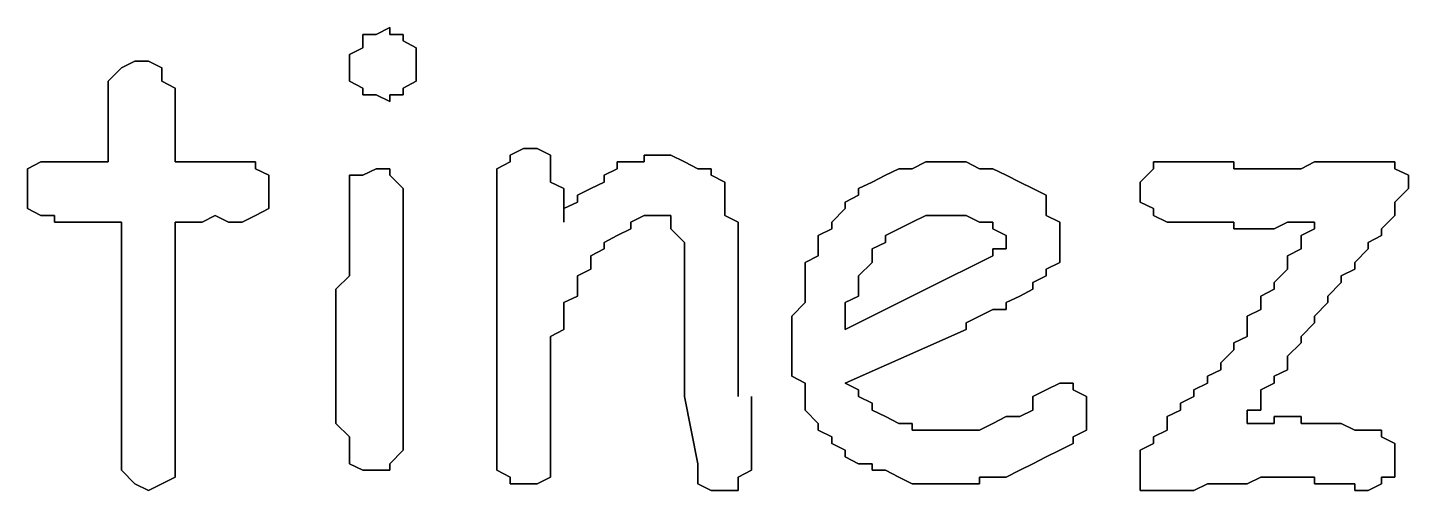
# Model space of a CAD drawing. Header units: metres. Extents: x 2.9 to 42.8, y 1.7 to 28.7.
# Drawn here: x 39.4476 to 39.811, y 11.2554 to 11.3771 of the extents above; entities that cross this region are included whole.
import ezdxf

# ---------------------------------------------------------------- set-up
doc = ezdxf.new("R2010")
doc.units = ezdxf.units.M
doc.layers.add('VERDE', color=3, linetype='Continuous')

msp = doc.modelspace()

# ---------------------------------------------------------------- linework, layer by layer
at = {"layer": 'VERDE', "lineweight": -3}
for points in [[(39.5393, 11.3753), (39.5358, 11.3753), (39.5393, 11.3753)], [(39.5358, 11.3753), (39.5358, 11.3736), (39.5358, 11.3753)], [(39.5429, 11.3771), (39.5393, 11.3753), (39.5429, 11.3771)], [(39.5429, 11.3753), (39.5429, 11.3771), (39.5429, 11.3753)], [(39.5464, 11.3753), (39.5429, 11.3753), (39.5464, 11.3753)], [(39.5464, 11.3736), (39.5464, 11.3753), (39.5464, 11.3736)], [(39.5358, 11.3718), (39.5323, 11.37), (39.5358, 11.3718)], [(39.5358, 11.3736), (39.5358, 11.3718), (39.5358, 11.3736)], [(39.5499, 11.3718), (39.5464, 11.3736), (39.5499, 11.3718)], [(39.5499, 11.3683), (39.5499, 11.3718), (39.5499, 11.3683)], [(39.4758, 11.3683), (39.4723, 11.3665), (39.4758, 11.3683)], [(39.4794, 11.3683), (39.4758, 11.3683), (39.4794, 11.3683)], [(39.4829, 11.3665), (39.4794, 11.3683), (39.4829, 11.3665)], [(39.5323, 11.37), (39.5323, 11.3665), (39.5323, 11.37)], [(39.5499, 11.3665), (39.5499, 11.3683), (39.5499, 11.3665)], [(39.4723, 11.3665), (39.4688, 11.363), (39.4723, 11.3665)], [(39.4829, 11.363), (39.4829, 11.3665), (39.4829, 11.363)], [(39.5323, 11.3665), (39.5323, 11.363), (39.5323, 11.3665)], [(39.5499, 11.3647), (39.5499, 11.3665), (39.5499, 11.3647)], [(39.5499, 11.363), (39.5499, 11.3647), (39.5499, 11.363)], [(39.4688, 11.363), (39.4688, 11.3612), (39.4688, 11.363)], [(39.4688, 11.3612), (39.4688, 11.3594), (39.4688, 11.3612)], [(39.4864, 11.3612), (39.4829, 11.363), (39.4864, 11.3612)], [(39.4864, 11.3577), (39.4864, 11.3612), (39.4864, 11.3577)], [(39.5323, 11.363), (39.5358, 11.3612), (39.5323, 11.363)], [(39.5358, 11.3612), (39.5358, 11.3594), (39.5358, 11.3612)], [(39.5464, 11.3612), (39.5499, 11.363), (39.5464, 11.3612)], [(39.5464, 11.3594), (39.5464, 11.3612), (39.5464, 11.3594)], [(39.4688, 11.3594), (39.4688, 11.3577), (39.4688, 11.3594)], [(39.4688, 11.3577), (39.4688, 11.3559), (39.4688, 11.3577)], [(39.4864, 11.3542), (39.4864, 11.3577), (39.4864, 11.3542)], [(39.5358, 11.3594), (39.5393, 11.3594), (39.5358, 11.3594)], [(39.5393, 11.3594), (39.5429, 11.3577), (39.5393, 11.3594)], [(39.5429, 11.3577), (39.5429, 11.3594), (39.5429, 11.3577)], [(39.5429, 11.3594), (39.5464, 11.3594), (39.5429, 11.3594)], [(39.4688, 11.3559), (39.4688, 11.3524), (39.4688, 11.3559)], [(39.4864, 11.3524), (39.4864, 11.3542), (39.4864, 11.3524)], [(39.4688, 11.3524), (39.4688, 11.3489), (39.4688, 11.3524)], [(39.4864, 11.3506), (39.4864, 11.3524), (39.4864, 11.3506)], [(39.4864, 11.3453), (39.4864, 11.3506), (39.4864, 11.3453)], [(39.4688, 11.3489), (39.4688, 11.3453), (39.4688, 11.3489)], [(39.4511, 11.3418), (39.4476, 11.34), (39.4511, 11.3418)], [(39.4547, 11.3418), (39.4511, 11.3418), (39.4547, 11.3418)], [(39.4688, 11.3418), (39.4547, 11.3418), (39.4688, 11.3418)], [(39.4688, 11.3453), (39.4688, 11.3436), (39.4688, 11.3453)], [(39.4688, 11.3436), (39.4688, 11.3418), (39.4688, 11.3436)], [(39.4864, 11.3418), (39.4864, 11.3453), (39.4864, 11.3418)], [(39.4899, 11.3418), (39.4864, 11.3418), (39.4899, 11.3418)], [(39.4935, 11.3418), (39.4899, 11.3418), (39.4935, 11.3418)], [(39.497, 11.3418), (39.4935, 11.3418), (39.497, 11.3418)], [(39.5005, 11.3418), (39.497, 11.3418), (39.5005, 11.3418)], [(39.5041, 11.3418), (39.5005, 11.3418), (39.5041, 11.3418)], [(39.5076, 11.3418), (39.5041, 11.3418), (39.5076, 11.3418)], [(39.5076, 11.34), (39.5076, 11.3418), (39.5076, 11.34)], [(39.5746, 11.3418), (39.5711, 11.34), (39.5746, 11.3418)], [(39.5781, 11.3453), (39.5746, 11.3436), (39.5781, 11.3453)], [(39.5746, 11.3436), (39.5746, 11.3418), (39.5746, 11.3436)], [(39.5817, 11.3453), (39.5781, 11.3453), (39.5817, 11.3453)], [(39.5852, 11.3436), (39.5817, 11.3453), (39.5852, 11.3436)], [(39.5852, 11.3418), (39.5852, 11.3436), (39.5852, 11.3418)], [(39.5852, 11.34), (39.5852, 11.3418), (39.5852, 11.34)], [(39.6064, 11.3418), (39.6028, 11.3418), (39.6064, 11.3418)], [(39.6028, 11.3418), (39.6028, 11.34), (39.6028, 11.3418)], [(39.6099, 11.3418), (39.6064, 11.3418), (39.6099, 11.3418)], [(39.6134, 11.3436), (39.6099, 11.3436), (39.6134, 11.3436)], [(39.6099, 11.3436), (39.6099, 11.3418), (39.6099, 11.3436)], [(39.6169, 11.3436), (39.6134, 11.3436), (39.6169, 11.3436)], [(39.6205, 11.3418), (39.6169, 11.3436), (39.6205, 11.3418)], [(39.624, 11.34), (39.6205, 11.3418), (39.624, 11.34)], [(39.684, 11.3418), (39.6804, 11.34), (39.684, 11.3418)], [(39.6875, 11.3418), (39.684, 11.3418), (39.6875, 11.3418)], [(39.691, 11.3418), (39.6875, 11.3418), (39.691, 11.3418)], [(39.6946, 11.3418), (39.691, 11.3418), (39.6946, 11.3418)], [(39.6981, 11.34), (39.6946, 11.3418), (39.6981, 11.34)], [(39.7475, 11.3418), (39.7439, 11.3418), (39.7475, 11.3418)], [(39.7439, 11.3418), (39.7439, 11.34), (39.7439, 11.3418)], [(39.751, 11.3418), (39.7475, 11.3418), (39.751, 11.3418)], [(39.7545, 11.3418), (39.751, 11.3418), (39.7545, 11.3418)], [(39.7581, 11.3418), (39.7545, 11.3418), (39.7581, 11.3418)], [(39.7616, 11.3418), (39.7581, 11.3418), (39.7616, 11.3418)], [(39.7651, 11.3418), (39.7616, 11.3418), (39.7651, 11.3418)], [(39.7651, 11.34), (39.7651, 11.3418), (39.7651, 11.34)], [(39.7863, 11.3418), (39.7828, 11.34), (39.7863, 11.3418)], [(39.7898, 11.3418), (39.7863, 11.3418), (39.7898, 11.3418)], [(39.7933, 11.3418), (39.7898, 11.3418), (39.7933, 11.3418)], [(39.7969, 11.3418), (39.7933, 11.3418), (39.7969, 11.3418)], [(39.8004, 11.3418), (39.7969, 11.3418), (39.8004, 11.3418)], [(39.8039, 11.3418), (39.8004, 11.3418), (39.8039, 11.3418)], [(39.8074, 11.3418), (39.8039, 11.3418), (39.8074, 11.3418)], [(39.8074, 11.34), (39.8074, 11.3418), (39.8074, 11.34)], [(39.4476, 11.34), (39.4476, 11.3365), (39.4476, 11.34)], [(39.5111, 11.3383), (39.5076, 11.34), (39.5111, 11.3383)], [(39.5111, 11.3365), (39.5111, 11.3383), (39.5111, 11.3365)], [(39.5358, 11.3383), (39.5323, 11.3383), (39.5358, 11.3383)], [(39.5323, 11.3383), (39.5323, 11.3365), (39.5323, 11.3383)], [(39.5393, 11.34), (39.5358, 11.3383), (39.5393, 11.34)], [(39.5429, 11.34), (39.5393, 11.34), (39.5429, 11.34)], [(39.5429, 11.3383), (39.5429, 11.34), (39.5429, 11.3383)], [(39.5464, 11.3348), (39.5429, 11.3383), (39.5464, 11.3348)], [(39.5711, 11.34), (39.5711, 11.3383), (39.5711, 11.34)], [(39.5711, 11.3383), (39.5711, 11.3365), (39.5711, 11.3383)], [(39.5852, 11.3365), (39.5852, 11.34), (39.5852, 11.3365)], [(39.6028, 11.34), (39.5993, 11.3383), (39.6028, 11.34)], [(39.5993, 11.3383), (39.5993, 11.3365), (39.5993, 11.3383)], [(39.6275, 11.34), (39.624, 11.34), (39.6275, 11.34)], [(39.6275, 11.3383), (39.6275, 11.34), (39.6275, 11.3383)], [(39.6311, 11.3365), (39.6275, 11.3383), (39.6311, 11.3365)], [(39.6734, 11.3383), (39.6699, 11.3365), (39.6734, 11.3383)], [(39.6769, 11.34), (39.6734, 11.3383), (39.6769, 11.34)], [(39.6804, 11.34), (39.6769, 11.34), (39.6804, 11.34)], [(39.7016, 11.34), (39.6981, 11.34), (39.7016, 11.34)], [(39.7051, 11.3383), (39.7016, 11.34), (39.7051, 11.3383)], [(39.7087, 11.3365), (39.7051, 11.3383), (39.7087, 11.3365)], [(39.7439, 11.34), (39.7404, 11.3365), (39.7439, 11.34)], [(39.7686, 11.34), (39.7651, 11.34), (39.7686, 11.34)], [(39.7722, 11.34), (39.7686, 11.34), (39.7722, 11.34)], [(39.7757, 11.34), (39.7722, 11.34), (39.7757, 11.34)], [(39.7792, 11.34), (39.7757, 11.34), (39.7792, 11.34)], [(39.7828, 11.34), (39.7792, 11.34), (39.7828, 11.34)], [(39.811, 11.3383), (39.8074, 11.34), (39.811, 11.3383)], [(39.811, 11.3365), (39.811, 11.3383), (39.811, 11.3365)], [(39.4476, 11.3365), (39.4476, 11.3348), (39.4476, 11.3365)], [(39.4476, 11.3348), (39.4476, 11.333), (39.4476, 11.3348)], [(39.5111, 11.3348), (39.5111, 11.3365), (39.5111, 11.3348)], [(39.5111, 11.3312), (39.5111, 11.3348), (39.5111, 11.3312)], [(39.5323, 11.3365), (39.5323, 11.3348), (39.5323, 11.3365)], [(39.5323, 11.3348), (39.5323, 11.3312), (39.5323, 11.3348)], [(39.5464, 11.333), (39.5464, 11.3348), (39.5464, 11.333)], [(39.5711, 11.3365), (39.5711, 11.333), (39.5711, 11.3365)], [(39.5887, 11.3348), (39.5852, 11.3365), (39.5887, 11.3348)], [(39.5887, 11.3259), (39.5887, 11.3348), (39.5887, 11.3259)], [(39.5958, 11.3348), (39.5923, 11.333), (39.5958, 11.3348)], [(39.5993, 11.3365), (39.5958, 11.3348), (39.5993, 11.3365)], [(39.6311, 11.333), (39.6311, 11.3365), (39.6311, 11.333)], [(39.6699, 11.3365), (39.6663, 11.3348), (39.6699, 11.3365)], [(39.6663, 11.3348), (39.6663, 11.333), (39.6663, 11.3348)], [(39.7122, 11.3348), (39.7087, 11.3365), (39.7122, 11.3348)], [(39.7157, 11.333), (39.7122, 11.3348), (39.7157, 11.333)], [(39.7404, 11.3365), (39.7404, 11.3348), (39.7404, 11.3365)], [(39.7404, 11.3348), (39.7404, 11.333), (39.7404, 11.3348)], [(39.8074, 11.3312), (39.811, 11.3348), (39.8074, 11.3312)], [(39.811, 11.3348), (39.811, 11.3365), (39.811, 11.3348)], [(39.4476, 11.333), (39.4476, 11.3312), (39.4476, 11.333)], [(39.4476, 11.3312), (39.4476, 11.3295), (39.4476, 11.3312)], [(39.5111, 11.3295), (39.5111, 11.3312), (39.5111, 11.3295)], [(39.5323, 11.3312), (39.5323, 11.3277), (39.5323, 11.3312)], [(39.5464, 11.3312), (39.5464, 11.333), (39.5464, 11.3312)], [(39.5464, 11.3295), (39.5464, 11.3312), (39.5464, 11.3295)], [(39.5711, 11.333), (39.5711, 11.3295), (39.5711, 11.333)], [(39.5923, 11.3312), (39.5887, 11.3295), (39.5923, 11.3312)], [(39.5923, 11.333), (39.5923, 11.3312), (39.5923, 11.333)], [(39.6311, 11.3312), (39.6311, 11.333), (39.6311, 11.3312)], [(39.6311, 11.3277), (39.6311, 11.3312), (39.6311, 11.3277)], [(39.6663, 11.333), (39.6628, 11.3312), (39.6663, 11.333)], [(39.6628, 11.3312), (39.6628, 11.3295), (39.6628, 11.3312)], [(39.7157, 11.3295), (39.7157, 11.333), (39.7157, 11.3295)], [(39.7404, 11.333), (39.7404, 11.3312), (39.7404, 11.333)], [(39.7404, 11.3312), (39.7439, 11.3295), (39.7404, 11.3312)], [(39.8074, 11.3295), (39.8074, 11.3312), (39.8074, 11.3295)], [(39.4476, 11.3295), (39.4511, 11.3277), (39.4476, 11.3295)], [(39.4511, 11.3277), (39.4547, 11.3277), (39.4511, 11.3277)], [(39.4547, 11.3277), (39.4547, 11.3259), (39.4547, 11.3277)], [(39.4935, 11.3259), (39.497, 11.3277), (39.4935, 11.3259)], [(39.497, 11.3277), (39.5005, 11.3259), (39.497, 11.3277)], [(39.5041, 11.3259), (39.5076, 11.3277), (39.5041, 11.3259)], [(39.5076, 11.3277), (39.5111, 11.3295), (39.5076, 11.3277)], [(39.5323, 11.3277), (39.5323, 11.3259), (39.5323, 11.3277)], [(39.5464, 11.3277), (39.5464, 11.3295), (39.5464, 11.3277)], [(39.5464, 11.3242), (39.5464, 11.3277), (39.5464, 11.3242)], [(39.5711, 11.3295), (39.5711, 11.3277), (39.5711, 11.3295)], [(39.5711, 11.3277), (39.5711, 11.3242), (39.5711, 11.3277)], [(39.5887, 11.3295), (39.5887, 11.3259), (39.5887, 11.3295)], [(39.6064, 11.3259), (39.6099, 11.3277), (39.6064, 11.3259)], [(39.6099, 11.3277), (39.6134, 11.3277), (39.6099, 11.3277)], [(39.6134, 11.3277), (39.6169, 11.3277), (39.6134, 11.3277)], [(39.6169, 11.3277), (39.6169, 11.3259), (39.6169, 11.3277)], [(39.6346, 11.3259), (39.6311, 11.3277), (39.6346, 11.3259)], [(39.6628, 11.3295), (39.6593, 11.3259), (39.6628, 11.3295)], [(39.6804, 11.3259), (39.684, 11.3277), (39.6804, 11.3259)], [(39.684, 11.3277), (39.6875, 11.3277), (39.684, 11.3277)], [(39.6875, 11.3277), (39.691, 11.3277), (39.6875, 11.3277)], [(39.691, 11.3277), (39.6946, 11.3277), (39.691, 11.3277)], [(39.6946, 11.3277), (39.6981, 11.3259), (39.6946, 11.3277)], [(39.7157, 11.3277), (39.7157, 11.3295), (39.7157, 11.3277)], [(39.7193, 11.3259), (39.7157, 11.3277), (39.7193, 11.3259)], [(39.7439, 11.3295), (39.7439, 11.3277), (39.7439, 11.3295)], [(39.7439, 11.3277), (39.7475, 11.3259), (39.7439, 11.3277)], [(39.8039, 11.3242), (39.8074, 11.3277), (39.8039, 11.3242)], [(39.8074, 11.3277), (39.8074, 11.3295), (39.8074, 11.3277)], [(39.4547, 11.3259), (39.4582, 11.3259), (39.4547, 11.3259)], [(39.4582, 11.3259), (39.4617, 11.3259), (39.4582, 11.3259)], [(39.4617, 11.3259), (39.4653, 11.3259), (39.4617, 11.3259)], [(39.4653, 11.3259), (39.4688, 11.3259), (39.4653, 11.3259)], [(39.4688, 11.3259), (39.4723, 11.3259), (39.4688, 11.3259)], [(39.4723, 11.3259), (39.4723, 11.2801), (39.4723, 11.3259)], [(39.4864, 11.2801), (39.4864, 11.3259), (39.4864, 11.2801)], [(39.4864, 11.3259), (39.4899, 11.3259), (39.4864, 11.3259)], [(39.4899, 11.3259), (39.4935, 11.3259), (39.4899, 11.3259)], [(39.5005, 11.3259), (39.5041, 11.3259), (39.5005, 11.3259)], [(39.5323, 11.3259), (39.5323, 11.3224), (39.5323, 11.3259)], [(39.5464, 11.3224), (39.5464, 11.3242), (39.5464, 11.3224)], [(39.5711, 11.3242), (39.5711, 11.3224), (39.5711, 11.3242)], [(39.6028, 11.3224), (39.6064, 11.3242), (39.6028, 11.3224)], [(39.6064, 11.3242), (39.6064, 11.3259), (39.6064, 11.3242)], [(39.6169, 11.3259), (39.6169, 11.3242), (39.6169, 11.3259)], [(39.6169, 11.3242), (39.6205, 11.3206), (39.6169, 11.3242)], [(39.6346, 11.3242), (39.6346, 11.3259), (39.6346, 11.3242)], [(39.6346, 11.3206), (39.6346, 11.3242), (39.6346, 11.3206)], [(39.6593, 11.3242), (39.6557, 11.3224), (39.6593, 11.3242)], [(39.6593, 11.3259), (39.6593, 11.3242), (39.6593, 11.3259)], [(39.6734, 11.3224), (39.6769, 11.3242), (39.6734, 11.3224)], [(39.6769, 11.3242), (39.6804, 11.3259), (39.6769, 11.3242)], [(39.6981, 11.3259), (39.7016, 11.3259), (39.6981, 11.3259)], [(39.7016, 11.3259), (39.7016, 11.3242), (39.7016, 11.3259)], [(39.7016, 11.3242), (39.7051, 11.3224), (39.7016, 11.3242)], [(39.7193, 11.3224), (39.7193, 11.3259), (39.7193, 11.3224)], [(39.7475, 11.3259), (39.751, 11.3259), (39.7475, 11.3259)], [(39.751, 11.3259), (39.7545, 11.3259), (39.751, 11.3259)], [(39.7545, 11.3259), (39.7581, 11.3259), (39.7545, 11.3259)], [(39.7581, 11.3259), (39.7616, 11.3259), (39.7581, 11.3259)], [(39.7616, 11.3259), (39.7651, 11.3259), (39.7616, 11.3259)], [(39.7651, 11.3259), (39.7651, 11.3242), (39.7651, 11.3259)], [(39.7651, 11.3242), (39.7686, 11.3242), (39.7651, 11.3242)], [(39.7686, 11.3242), (39.7722, 11.3242), (39.7686, 11.3242)], [(39.7722, 11.3242), (39.7757, 11.3242), (39.7722, 11.3242)], [(39.7757, 11.3242), (39.7792, 11.3259), (39.7757, 11.3242)], [(39.7792, 11.3259), (39.7828, 11.3259), (39.7792, 11.3259)], [(39.7828, 11.3259), (39.7863, 11.3259), (39.7828, 11.3259)], [(39.7863, 11.3242), (39.7828, 11.3224), (39.7863, 11.3242)], [(39.7863, 11.3259), (39.7863, 11.3242), (39.7863, 11.3259)], [(39.8039, 11.3224), (39.8039, 11.3242), (39.8039, 11.3224)], [(39.5323, 11.3224), (39.5323, 11.3206), (39.5323, 11.3224)], [(39.5323, 11.3206), (39.5323, 11.3171), (39.5323, 11.3206)], [(39.5464, 11.3189), (39.5464, 11.3224), (39.5464, 11.3189)], [(39.5711, 11.3224), (39.5711, 11.3206), (39.5711, 11.3224)], [(39.5711, 11.3206), (39.5711, 11.3189), (39.5711, 11.3206)], [(39.5993, 11.3206), (39.6028, 11.3224), (39.5993, 11.3206)], [(39.5993, 11.3189), (39.5993, 11.3206), (39.5993, 11.3189)], [(39.6205, 11.3206), (39.6205, 11.3189), (39.6205, 11.3206)], [(39.6346, 11.3171), (39.6346, 11.3206), (39.6346, 11.3171)], [(39.6557, 11.3224), (39.6557, 11.3189), (39.6557, 11.3224)], [(39.6699, 11.3189), (39.6734, 11.3206), (39.6699, 11.3189)], [(39.6734, 11.3206), (39.6734, 11.3224), (39.6734, 11.3206)], [(39.7051, 11.3224), (39.7051, 11.3206), (39.7051, 11.3224)], [(39.7051, 11.3206), (39.7051, 11.3189), (39.7051, 11.3206)], [(39.7193, 11.3206), (39.7193, 11.3224), (39.7193, 11.3206)], [(39.7193, 11.3189), (39.7193, 11.3206), (39.7193, 11.3189)], [(39.7828, 11.3224), (39.7828, 11.3189), (39.7828, 11.3224)], [(39.8004, 11.3206), (39.8039, 11.3224), (39.8004, 11.3206)], [(39.8004, 11.3189), (39.8004, 11.3206), (39.8004, 11.3189)], [(39.5323, 11.3171), (39.5323, 11.3136), (39.5323, 11.3171)], [(39.5464, 11.3153), (39.5464, 11.3189), (39.5464, 11.3153)], [(39.5711, 11.3189), (39.5711, 11.3153), (39.5711, 11.3189)], [(39.5958, 11.3171), (39.5993, 11.3189), (39.5958, 11.3171)], [(39.5958, 11.3153), (39.5958, 11.3171), (39.5958, 11.3153)], [(39.6205, 11.3189), (39.6205, 11.3153), (39.6205, 11.3189)], [(39.6346, 11.3153), (39.6346, 11.3171), (39.6346, 11.3153)], [(39.6557, 11.3171), (39.6522, 11.3153), (39.6557, 11.3171)], [(39.6557, 11.3189), (39.6557, 11.3171), (39.6557, 11.3189)], [(39.6699, 11.3171), (39.6699, 11.3189), (39.6699, 11.3171)], [(39.6699, 11.3153), (39.6699, 11.3171), (39.6699, 11.3153)], [(39.7016, 11.3171), (39.6981, 11.3153), (39.7016, 11.3171)], [(39.7051, 11.3189), (39.7016, 11.3189), (39.7051, 11.3189)], [(39.7016, 11.3189), (39.7016, 11.3171), (39.7016, 11.3189)], [(39.7193, 11.3153), (39.7193, 11.3189), (39.7193, 11.3153)], [(39.7828, 11.3189), (39.7792, 11.3171), (39.7828, 11.3189)], [(39.7792, 11.3171), (39.7792, 11.3136), (39.7792, 11.3171)], [(39.7969, 11.3153), (39.8004, 11.3189), (39.7969, 11.3153)], [(39.5323, 11.3136), (39.5323, 11.3118), (39.5323, 11.3136)], [(39.5464, 11.3136), (39.5464, 11.3153), (39.5464, 11.3136)], [(39.5464, 11.3101), (39.5464, 11.3136), (39.5464, 11.3101)], [(39.5711, 11.3153), (39.5711, 11.3136), (39.5711, 11.3153)], [(39.5711, 11.3136), (39.5711, 11.3101), (39.5711, 11.3136)], [(39.5923, 11.3118), (39.5958, 11.3136), (39.5923, 11.3118)], [(39.5958, 11.3136), (39.5958, 11.3153), (39.5958, 11.3136)], [(39.6205, 11.3153), (39.6205, 11.3118), (39.6205, 11.3153)], [(39.6346, 11.3118), (39.6346, 11.3153), (39.6346, 11.3118)], [(39.6522, 11.3153), (39.6522, 11.3118), (39.6522, 11.3153)], [(39.6663, 11.3118), (39.6699, 11.3153), (39.6663, 11.3118)], [(39.6946, 11.3136), (39.691, 11.3118), (39.6946, 11.3136)], [(39.6981, 11.3153), (39.6946, 11.3136), (39.6981, 11.3153)], [(39.7157, 11.3136), (39.7193, 11.3153), (39.7157, 11.3136)], [(39.7157, 11.3118), (39.7157, 11.3136), (39.7157, 11.3118)], [(39.7792, 11.3136), (39.7757, 11.3101), (39.7792, 11.3136)], [(39.7933, 11.3118), (39.7969, 11.3136), (39.7933, 11.3118)], [(39.7969, 11.3136), (39.7969, 11.3153), (39.7969, 11.3136)], [(39.5323, 11.3118), (39.5287, 11.3083), (39.5323, 11.3118)], [(39.5464, 11.3083), (39.5464, 11.3101), (39.5464, 11.3083)], [(39.5711, 11.3101), (39.5711, 11.3083), (39.5711, 11.3101)], [(39.5923, 11.3083), (39.5923, 11.3118), (39.5923, 11.3083)], [(39.6205, 11.3118), (39.6205, 11.3101), (39.6205, 11.3118)], [(39.6205, 11.3101), (39.6205, 11.3065), (39.6205, 11.3101)], [(39.6346, 11.303), (39.6346, 11.3118), (39.6346, 11.303)], [(39.6522, 11.3118), (39.6522, 11.3101), (39.6522, 11.3118)], [(39.6522, 11.3101), (39.6522, 11.3065), (39.6522, 11.3101)], [(39.6875, 11.3101), (39.6628, 11.2977), (39.6875, 11.3101)], [(39.6663, 11.3101), (39.6663, 11.3118), (39.6663, 11.3101)], [(39.6663, 11.3065), (39.6663, 11.3101), (39.6663, 11.3065)], [(39.691, 11.3118), (39.6875, 11.3101), (39.691, 11.3118)], [(39.7122, 11.3101), (39.7157, 11.3118), (39.7122, 11.3101)], [(39.7122, 11.3083), (39.7122, 11.3101), (39.7122, 11.3083)], [(39.7757, 11.3101), (39.7757, 11.3083), (39.7757, 11.3101)], [(39.7898, 11.3065), (39.7933, 11.3101), (39.7898, 11.3065)], [(39.7933, 11.3101), (39.7933, 11.3118), (39.7933, 11.3101)], [(39.5287, 11.3083), (39.5287, 11.3065), (39.5287, 11.3083)], [(39.5287, 11.3065), (39.5287, 11.303), (39.5287, 11.3065)], [(39.5464, 11.3048), (39.5464, 11.3083), (39.5464, 11.3048)], [(39.5711, 11.3083), (39.5711, 11.3048), (39.5711, 11.3083)], [(39.5887, 11.3048), (39.5923, 11.3065), (39.5887, 11.3048)], [(39.5923, 11.3065), (39.5923, 11.3083), (39.5923, 11.3065)], [(39.6205, 11.3065), (39.6205, 11.303), (39.6205, 11.3065)], [(39.6522, 11.3065), (39.6522, 11.3048), (39.6522, 11.3065)], [(39.6628, 11.3048), (39.6663, 11.3065), (39.6628, 11.3048)], [(39.7051, 11.3048), (39.7087, 11.3065), (39.7051, 11.3048)], [(39.7087, 11.3065), (39.7122, 11.3083), (39.7087, 11.3065)], [(39.7757, 11.3083), (39.7722, 11.3065), (39.7757, 11.3083)], [(39.7722, 11.3065), (39.7722, 11.303), (39.7722, 11.3065)], [(39.7898, 11.3048), (39.7898, 11.3065), (39.7898, 11.3048)], [(39.5287, 11.303), (39.5287, 11.3012), (39.5287, 11.303)], [(39.5464, 11.303), (39.5464, 11.3048), (39.5464, 11.303)], [(39.5464, 11.2995), (39.5464, 11.303), (39.5464, 11.2995)], [(39.5711, 11.3048), (39.5711, 11.3012), (39.5711, 11.3048)], [(39.5887, 11.3012), (39.5887, 11.3048), (39.5887, 11.3012)], [(39.6205, 11.303), (39.6205, 11.3012), (39.6205, 11.303)], [(39.6346, 11.2959), (39.6346, 11.303), (39.6346, 11.2959)], [(39.6522, 11.3048), (39.6487, 11.3012), (39.6522, 11.3048)], [(39.6628, 11.3012), (39.6628, 11.3048), (39.6628, 11.3012)], [(39.6981, 11.3012), (39.7016, 11.303), (39.6981, 11.3012)], [(39.7016, 11.303), (39.7051, 11.303), (39.7016, 11.303)], [(39.7051, 11.303), (39.7051, 11.3048), (39.7051, 11.303)], [(39.7722, 11.303), (39.7686, 11.3012), (39.7722, 11.303)], [(39.7863, 11.3012), (39.7898, 11.3048), (39.7863, 11.3012)], [(39.5287, 11.3012), (39.5287, 11.2977), (39.5287, 11.3012)], [(39.5464, 11.2977), (39.5464, 11.2995), (39.5464, 11.2977)], [(39.5711, 11.3012), (39.5711, 11.2977), (39.5711, 11.3012)], [(39.5887, 11.2977), (39.5887, 11.3012), (39.5887, 11.2977)], [(39.6205, 11.3012), (39.6205, 11.2977), (39.6205, 11.3012)], [(39.6487, 11.3012), (39.6487, 11.2995), (39.6487, 11.3012)], [(39.6487, 11.2995), (39.6487, 11.2959), (39.6487, 11.2995)], [(39.6628, 11.2977), (39.6628, 11.3012), (39.6628, 11.2977)], [(39.6946, 11.2995), (39.6981, 11.3012), (39.6946, 11.2995)], [(39.6946, 11.2977), (39.6946, 11.2995), (39.6946, 11.2977)], [(39.7686, 11.3012), (39.7686, 11.2977), (39.7686, 11.3012)], [(39.7828, 11.2959), (39.7863, 11.2995), (39.7828, 11.2959)], [(39.7863, 11.2995), (39.7863, 11.3012), (39.7863, 11.2995)], [(39.5287, 11.2977), (39.5287, 11.2959), (39.5287, 11.2977)], [(39.5287, 11.2959), (39.5287, 11.2942), (39.5287, 11.2959)], [(39.5464, 11.2959), (39.5464, 11.2977), (39.5464, 11.2959)], [(39.5464, 11.2942), (39.5464, 11.2959), (39.5464, 11.2942)], [(39.5711, 11.2977), (39.5711, 11.2942), (39.5711, 11.2977)], [(39.5852, 11.2959), (39.5887, 11.2977), (39.5852, 11.2959)], [(39.5852, 11.2942), (39.5852, 11.2959), (39.5852, 11.2942)], [(39.6205, 11.2977), (39.6205, 11.2959), (39.6205, 11.2977)], [(39.6205, 11.2959), (39.6205, 11.2942), (39.6205, 11.2959)], [(39.6346, 11.2942), (39.6346, 11.2959), (39.6346, 11.2942)], [(39.6487, 11.2959), (39.6487, 11.2924), (39.6487, 11.2959)], [(39.6628, 11.2836), (39.6946, 11.2977), (39.6628, 11.2836)], [(39.7686, 11.2959), (39.7651, 11.2942), (39.7686, 11.2959)], [(39.7686, 11.2977), (39.7686, 11.2959), (39.7686, 11.2977)], [(39.7828, 11.2942), (39.7828, 11.2959), (39.7828, 11.2942)], [(39.5287, 11.2942), (39.5287, 11.2907), (39.5287, 11.2942)], [(39.5464, 11.2907), (39.5464, 11.2942), (39.5464, 11.2907)], [(39.5711, 11.2942), (39.5711, 11.2907), (39.5711, 11.2942)], [(39.5852, 11.2907), (39.5852, 11.2942), (39.5852, 11.2907)], [(39.6205, 11.2942), (39.6205, 11.2907), (39.6205, 11.2942)], [(39.6346, 11.2907), (39.6346, 11.2942), (39.6346, 11.2907)], [(39.6487, 11.2924), (39.6487, 11.2907), (39.6487, 11.2924)], [(39.7651, 11.2924), (39.7616, 11.2889), (39.7651, 11.2924)], [(39.7651, 11.2942), (39.7651, 11.2924), (39.7651, 11.2942)], [(39.7792, 11.2907), (39.7828, 11.2942), (39.7792, 11.2907)], [(39.5287, 11.2907), (39.5287, 11.2889), (39.5287, 11.2907)], [(39.5287, 11.2889), (39.5287, 11.2854), (39.5287, 11.2889)], [(39.5464, 11.2889), (39.5464, 11.2907), (39.5464, 11.2889)], [(39.5464, 11.2854), (39.5464, 11.2889), (39.5464, 11.2854)], [(39.5711, 11.2907), (39.5711, 11.2889), (39.5711, 11.2907)], [(39.5711, 11.2889), (39.5711, 11.2854), (39.5711, 11.2889)], [(39.5852, 11.2889), (39.5852, 11.2907), (39.5852, 11.2889)], [(39.5852, 11.2871), (39.5852, 11.2889), (39.5852, 11.2871)], [(39.6205, 11.2907), (39.6205, 11.2889), (39.6205, 11.2907)], [(39.6205, 11.2889), (39.6205, 11.2854), (39.6205, 11.2889)], [(39.6346, 11.2889), (39.6346, 11.2907), (39.6346, 11.2889)], [(39.6346, 11.2854), (39.6346, 11.2889), (39.6346, 11.2854)], [(39.6487, 11.2907), (39.6487, 11.2889), (39.6487, 11.2907)], [(39.6487, 11.2889), (39.6487, 11.2854), (39.6487, 11.2889)], [(39.7616, 11.2889), (39.7616, 11.2871), (39.7616, 11.2889)], [(39.7792, 11.2871), (39.7792, 11.2907), (39.7792, 11.2871)], [(39.5287, 11.2854), (39.5287, 11.2818), (39.5287, 11.2854)], [(39.5464, 11.2818), (39.5464, 11.2854), (39.5464, 11.2818)], [(39.5711, 11.2854), (39.5711, 11.2836), (39.5711, 11.2854)], [(39.5711, 11.2836), (39.5711, 11.2801), (39.5711, 11.2836)], [(39.5852, 11.2836), (39.5852, 11.2871), (39.5852, 11.2836)], [(39.5852, 11.2801), (39.5852, 11.2836), (39.5852, 11.2801)], [(39.6205, 11.2854), (39.6205, 11.2818), (39.6205, 11.2854)], [(39.6346, 11.2836), (39.6346, 11.2854), (39.6346, 11.2836)], [(39.6346, 11.2801), (39.6346, 11.2836), (39.6346, 11.2801)], [(39.6487, 11.2854), (39.6522, 11.2836), (39.6487, 11.2854)], [(39.6522, 11.2836), (39.6522, 11.2801), (39.6522, 11.2836)], [(39.6663, 11.2818), (39.6628, 11.2836), (39.6663, 11.2818)], [(39.7193, 11.2836), (39.7157, 11.2818), (39.7193, 11.2836)], [(39.7228, 11.2836), (39.7193, 11.2836), (39.7228, 11.2836)], [(39.7228, 11.2818), (39.7228, 11.2836), (39.7228, 11.2818)], [(39.7581, 11.2836), (39.7545, 11.2818), (39.7581, 11.2836)], [(39.7616, 11.2871), (39.7581, 11.2854), (39.7616, 11.2871)], [(39.7581, 11.2854), (39.7581, 11.2836), (39.7581, 11.2854)], [(39.7722, 11.2818), (39.7757, 11.2836), (39.7722, 11.2818)], [(39.7757, 11.2854), (39.7792, 11.2871), (39.7757, 11.2854)], [(39.7757, 11.2836), (39.7757, 11.2854), (39.7757, 11.2836)], [(39.4723, 11.2801), (39.4723, 11.2783), (39.4723, 11.2801)], [(39.4864, 11.2765), (39.4864, 11.2801), (39.4864, 11.2765)], [(39.5287, 11.2818), (39.5287, 11.2783), (39.5287, 11.2818)], [(39.5464, 11.2783), (39.5464, 11.2818), (39.5464, 11.2783)], [(39.5711, 11.2801), (39.5711, 11.2783), (39.5711, 11.2801)], [(39.5852, 11.2783), (39.5852, 11.2801), (39.5852, 11.2783)], [(39.6205, 11.2818), (39.6205, 11.2801), (39.6205, 11.2818)], [(39.6205, 11.2801), (39.624, 11.2624), (39.6205, 11.2801)], [(39.6381, 11.2765), (39.6381, 11.2801), (39.6381, 11.2765)], [(39.6522, 11.2801), (39.6522, 11.2783), (39.6522, 11.2801)], [(39.6663, 11.2801), (39.6663, 11.2818), (39.6663, 11.2801)], [(39.6699, 11.2783), (39.6663, 11.2801), (39.6699, 11.2783)], [(39.7157, 11.2818), (39.7122, 11.2801), (39.7157, 11.2818)], [(39.7122, 11.2801), (39.7122, 11.2783), (39.7122, 11.2801)], [(39.7263, 11.2801), (39.7228, 11.2818), (39.7263, 11.2801)], [(39.7263, 11.2765), (39.7263, 11.2801), (39.7263, 11.2765)], [(39.7545, 11.2801), (39.751, 11.2783), (39.7545, 11.2801)], [(39.7545, 11.2818), (39.7545, 11.2801), (39.7545, 11.2818)], [(39.7722, 11.2783), (39.7722, 11.2818), (39.7722, 11.2783)], [(39.4723, 11.2783), (39.4723, 11.2748), (39.4723, 11.2783)], [(39.4864, 11.273), (39.4864, 11.2765), (39.4864, 11.273)], [(39.5287, 11.2783), (39.5287, 11.2748), (39.5287, 11.2783)], [(39.5464, 11.2748), (39.5464, 11.2783), (39.5464, 11.2748)], [(39.5711, 11.2783), (39.5711, 11.2748), (39.5711, 11.2783)], [(39.5852, 11.2765), (39.5852, 11.2783), (39.5852, 11.2765)], [(39.5852, 11.273), (39.5852, 11.2765), (39.5852, 11.273)], [(39.6381, 11.273), (39.6381, 11.2765), (39.6381, 11.273)], [(39.6522, 11.2783), (39.6522, 11.2765), (39.6522, 11.2783)], [(39.6522, 11.2765), (39.6557, 11.273), (39.6522, 11.2765)], [(39.6699, 11.2765), (39.6699, 11.2783), (39.6699, 11.2765)], [(39.6734, 11.2748), (39.6699, 11.2765), (39.6734, 11.2748)], [(39.7122, 11.2765), (39.7087, 11.2748), (39.7122, 11.2765)], [(39.7122, 11.2783), (39.7122, 11.2765), (39.7122, 11.2783)], [(39.7263, 11.2748), (39.7263, 11.2765), (39.7263, 11.2748)], [(39.751, 11.2765), (39.7475, 11.2748), (39.751, 11.2765)], [(39.751, 11.2783), (39.751, 11.2765), (39.751, 11.2783)], [(39.7686, 11.2748), (39.7686, 11.2765), (39.7686, 11.2748)], [(39.7686, 11.2765), (39.7722, 11.2765), (39.7686, 11.2765)], [(39.7722, 11.2765), (39.7722, 11.2783), (39.7722, 11.2765)], [(39.4723, 11.2748), (39.4723, 11.2712), (39.4723, 11.2748)], [(39.4864, 11.2695), (39.4864, 11.273), (39.4864, 11.2695)], [(39.5287, 11.2748), (39.5287, 11.273), (39.5287, 11.2748)], [(39.5287, 11.273), (39.5323, 11.2695), (39.5287, 11.273)], [(39.5464, 11.273), (39.5464, 11.2748), (39.5464, 11.273)], [(39.5464, 11.2695), (39.5464, 11.273), (39.5464, 11.2695)], [(39.5711, 11.2748), (39.5711, 11.2712), (39.5711, 11.2748)], [(39.5852, 11.2712), (39.5852, 11.273), (39.5852, 11.2712)], [(39.6381, 11.2712), (39.6381, 11.273), (39.6381, 11.2712)], [(39.6557, 11.273), (39.6557, 11.2712), (39.6557, 11.273)], [(39.6769, 11.273), (39.6734, 11.2748), (39.6769, 11.273)], [(39.6804, 11.273), (39.6769, 11.273), (39.6804, 11.273)], [(39.6804, 11.2712), (39.6804, 11.273), (39.6804, 11.2712)], [(39.7016, 11.273), (39.6981, 11.2712), (39.7016, 11.273)], [(39.7051, 11.2748), (39.7016, 11.273), (39.7051, 11.2748)], [(39.7087, 11.2748), (39.7051, 11.2748), (39.7087, 11.2748)], [(39.7263, 11.273), (39.7263, 11.2748), (39.7263, 11.273)], [(39.7263, 11.2712), (39.7263, 11.273), (39.7263, 11.2712)], [(39.7475, 11.2748), (39.7475, 11.273), (39.7475, 11.2748)], [(39.7475, 11.273), (39.7475, 11.2712), (39.7475, 11.273)], [(39.7686, 11.273), (39.7686, 11.2748), (39.7686, 11.273)], [(39.7722, 11.273), (39.7686, 11.273), (39.7722, 11.273)], [(39.7757, 11.273), (39.7722, 11.273), (39.7757, 11.273)], [(39.7792, 11.2748), (39.7757, 11.2748), (39.7792, 11.2748)], [(39.7757, 11.2748), (39.7757, 11.273), (39.7757, 11.2748)], [(39.7828, 11.2748), (39.7792, 11.2748), (39.7828, 11.2748)], [(39.7828, 11.273), (39.7828, 11.2748), (39.7828, 11.273)], [(39.7863, 11.273), (39.7828, 11.273), (39.7863, 11.273)], [(39.7898, 11.273), (39.7863, 11.273), (39.7898, 11.273)], [(39.7933, 11.273), (39.7898, 11.273), (39.7933, 11.273)], [(39.7969, 11.2712), (39.7933, 11.273), (39.7969, 11.2712)], [(39.4723, 11.2712), (39.4723, 11.2677), (39.4723, 11.2712)], [(39.4864, 11.266), (39.4864, 11.2695), (39.4864, 11.266)], [(39.5323, 11.2695), (39.5323, 11.2677), (39.5323, 11.2695)], [(39.5464, 11.2677), (39.5464, 11.2695), (39.5464, 11.2677)], [(39.5711, 11.2712), (39.5711, 11.2695), (39.5711, 11.2712)], [(39.5711, 11.2695), (39.5711, 11.2677), (39.5711, 11.2695)], [(39.5852, 11.2695), (39.5852, 11.2712), (39.5852, 11.2695)], [(39.5852, 11.266), (39.5852, 11.2695), (39.5852, 11.266)], [(39.6381, 11.2677), (39.6381, 11.2712), (39.6381, 11.2677)], [(39.6557, 11.2712), (39.6593, 11.2695), (39.6557, 11.2712)], [(39.6593, 11.2695), (39.6593, 11.2677), (39.6593, 11.2695)], [(39.684, 11.2712), (39.6804, 11.2712), (39.684, 11.2712)], [(39.6875, 11.2712), (39.684, 11.2712), (39.6875, 11.2712)], [(39.691, 11.2712), (39.6875, 11.2712), (39.691, 11.2712)], [(39.6946, 11.2712), (39.691, 11.2712), (39.6946, 11.2712)], [(39.6981, 11.2712), (39.6946, 11.2712), (39.6981, 11.2712)], [(39.7228, 11.2695), (39.7263, 11.2712), (39.7228, 11.2695)], [(39.7228, 11.2677), (39.7228, 11.2695), (39.7228, 11.2677)], [(39.7475, 11.2712), (39.7439, 11.2695), (39.7475, 11.2712)], [(39.7439, 11.2695), (39.7439, 11.2677), (39.7439, 11.2695)], [(39.8004, 11.2712), (39.7969, 11.2712), (39.8004, 11.2712)], [(39.8039, 11.2712), (39.8004, 11.2712), (39.8039, 11.2712)], [(39.8039, 11.2695), (39.8039, 11.2712), (39.8039, 11.2695)], [(39.8074, 11.2677), (39.8039, 11.2695), (39.8074, 11.2677)], [(39.4723, 11.2677), (39.4723, 11.2642), (39.4723, 11.2677)], [(39.4864, 11.2624), (39.4864, 11.266), (39.4864, 11.2624)], [(39.5323, 11.2677), (39.5323, 11.2642), (39.5323, 11.2677)], [(39.5429, 11.2624), (39.5464, 11.266), (39.5429, 11.2624)], [(39.5464, 11.266), (39.5464, 11.2677), (39.5464, 11.266)], [(39.5711, 11.2677), (39.5711, 11.2642), (39.5711, 11.2677)], [(39.5852, 11.2642), (39.5852, 11.266), (39.5852, 11.2642)], [(39.6381, 11.266), (39.6381, 11.2677), (39.6381, 11.266)], [(39.6381, 11.2624), (39.6381, 11.266), (39.6381, 11.2624)], [(39.6593, 11.2677), (39.6628, 11.266), (39.6593, 11.2677)], [(39.6628, 11.266), (39.6628, 11.2642), (39.6628, 11.266)], [(39.7157, 11.2642), (39.7193, 11.266), (39.7157, 11.2642)], [(39.7193, 11.266), (39.7228, 11.2677), (39.7193, 11.266)], [(39.7439, 11.2677), (39.7404, 11.266), (39.7439, 11.2677)], [(39.7404, 11.266), (39.7404, 11.2642), (39.7404, 11.266)], [(39.8074, 11.2642), (39.8074, 11.2677), (39.8074, 11.2642)], [(39.4723, 11.2642), (39.4723, 11.2624), (39.4723, 11.2642)], [(39.4723, 11.2624), (39.4723, 11.2607), (39.4723, 11.2624)], [(39.4864, 11.2607), (39.4864, 11.2624), (39.4864, 11.2607)], [(39.5323, 11.2642), (39.5323, 11.2624), (39.5323, 11.2642)], [(39.5323, 11.2624), (39.5358, 11.2607), (39.5323, 11.2624)], [(39.5429, 11.2607), (39.5429, 11.2624), (39.5429, 11.2607)], [(39.5711, 11.2642), (39.5711, 11.2607), (39.5711, 11.2642)], [(39.5852, 11.2624), (39.5852, 11.2642), (39.5852, 11.2624)], [(39.5852, 11.2607), (39.5852, 11.2624), (39.5852, 11.2607)], [(39.624, 11.2624), (39.624, 11.2607), (39.624, 11.2624)], [(39.6381, 11.2607), (39.6381, 11.2624), (39.6381, 11.2607)], [(39.6628, 11.2642), (39.6663, 11.2624), (39.6628, 11.2642)], [(39.6663, 11.2624), (39.6699, 11.2624), (39.6663, 11.2624)], [(39.6699, 11.2624), (39.6699, 11.2607), (39.6699, 11.2624)], [(39.7087, 11.2607), (39.7122, 11.2624), (39.7087, 11.2607)], [(39.7122, 11.2624), (39.7157, 11.2642), (39.7122, 11.2624)], [(39.7404, 11.2642), (39.7404, 11.2607), (39.7404, 11.2642)], [(39.8074, 11.2607), (39.8074, 11.2642), (39.8074, 11.2607)], [(39.4723, 11.2607), (39.4758, 11.2571), (39.4723, 11.2607)], [(39.4829, 11.2571), (39.4864, 11.2589), (39.4829, 11.2571)], [(39.4864, 11.2589), (39.4864, 11.2607), (39.4864, 11.2589)], [(39.5358, 11.2607), (39.5393, 11.2607), (39.5358, 11.2607)], [(39.5393, 11.2607), (39.5429, 11.2607), (39.5393, 11.2607)], [(39.5711, 11.2607), (39.5746, 11.2589), (39.5711, 11.2607)], [(39.5746, 11.2589), (39.5746, 11.2571), (39.5746, 11.2589)], [(39.5817, 11.2571), (39.5852, 11.2589), (39.5817, 11.2571)], [(39.5852, 11.2589), (39.5852, 11.2607), (39.5852, 11.2589)], [(39.624, 11.2607), (39.624, 11.2589), (39.624, 11.2607)], [(39.624, 11.2589), (39.624, 11.2571), (39.624, 11.2589)], [(39.6346, 11.2589), (39.6381, 11.2607), (39.6346, 11.2589)], [(39.6346, 11.2571), (39.6346, 11.2589), (39.6346, 11.2571)], [(39.6699, 11.2607), (39.6734, 11.2607), (39.6699, 11.2607)], [(39.6734, 11.2607), (39.6769, 11.2589), (39.6734, 11.2607)], [(39.6769, 11.2589), (39.6804, 11.2571), (39.6769, 11.2589)], [(39.6981, 11.2571), (39.6981, 11.2589), (39.6981, 11.2571)], [(39.6981, 11.2589), (39.7016, 11.2589), (39.6981, 11.2589)], [(39.7016, 11.2589), (39.7051, 11.2589), (39.7016, 11.2589)], [(39.7051, 11.2589), (39.7087, 11.2607), (39.7051, 11.2589)], [(39.7404, 11.2607), (39.7404, 11.2571), (39.7404, 11.2607)], [(39.7686, 11.2571), (39.7722, 11.2589), (39.7686, 11.2571)], [(39.7722, 11.2589), (39.7757, 11.2589), (39.7722, 11.2589)], [(39.7757, 11.2589), (39.7792, 11.2589), (39.7757, 11.2589)], [(39.7792, 11.2589), (39.7828, 11.2589), (39.7792, 11.2589)], [(39.7828, 11.2589), (39.7863, 11.2589), (39.7828, 11.2589)], [(39.7863, 11.2589), (39.7863, 11.2571), (39.7863, 11.2589)], [(39.8039, 11.2571), (39.8039, 11.2589), (39.8039, 11.2571)], [(39.8039, 11.2589), (39.8074, 11.2589), (39.8039, 11.2589)], [(39.8074, 11.2589), (39.8074, 11.2607), (39.8074, 11.2589)], [(39.4758, 11.2571), (39.4794, 11.2554), (39.4758, 11.2571)], [(39.4794, 11.2554), (39.4829, 11.2571), (39.4794, 11.2554)], [(39.5746, 11.2571), (39.5781, 11.2571), (39.5746, 11.2571)], [(39.5781, 11.2571), (39.5817, 11.2571), (39.5781, 11.2571)], [(39.624, 11.2571), (39.6275, 11.2554), (39.624, 11.2571)], [(39.6275, 11.2554), (39.6311, 11.2554), (39.6275, 11.2554)], [(39.6311, 11.2554), (39.6346, 11.2554), (39.6311, 11.2554)], [(39.6346, 11.2554), (39.6346, 11.2571), (39.6346, 11.2554)], [(39.6804, 11.2571), (39.684, 11.2571), (39.6804, 11.2571)], [(39.684, 11.2571), (39.6875, 11.2571), (39.684, 11.2571)], [(39.6875, 11.2571), (39.691, 11.2571), (39.6875, 11.2571)], [(39.691, 11.2571), (39.6946, 11.2571), (39.691, 11.2571)], [(39.6946, 11.2571), (39.6981, 11.2571), (39.6946, 11.2571)], [(39.7404, 11.2571), (39.7404, 11.2554), (39.7404, 11.2571)], [(39.7404, 11.2554), (39.7439, 11.2554), (39.7404, 11.2554)], [(39.7439, 11.2554), (39.7475, 11.2554), (39.7439, 11.2554)], [(39.7475, 11.2554), (39.751, 11.2554), (39.7475, 11.2554)], [(39.751, 11.2554), (39.7545, 11.2554), (39.751, 11.2554)], [(39.7545, 11.2554), (39.7581, 11.2571), (39.7545, 11.2554)], [(39.7581, 11.2571), (39.7616, 11.2571), (39.7581, 11.2571)], [(39.7616, 11.2571), (39.7651, 11.2571), (39.7616, 11.2571)], [(39.7651, 11.2571), (39.7686, 11.2571), (39.7651, 11.2571)], [(39.7863, 11.2571), (39.7898, 11.2571), (39.7863, 11.2571)], [(39.7898, 11.2571), (39.7933, 11.2571), (39.7898, 11.2571)], [(39.7933, 11.2571), (39.7969, 11.2571), (39.7933, 11.2571)], [(39.7969, 11.2571), (39.7969, 11.2554), (39.7969, 11.2571)], [(39.7969, 11.2554), (39.8004, 11.2554), (39.7969, 11.2554)], [(39.8004, 11.2554), (39.8039, 11.2571), (39.8004, 11.2554)]]:
    msp.add_lwpolyline(points, dxfattribs=at)

doc.saveas('drawing.dxf')
